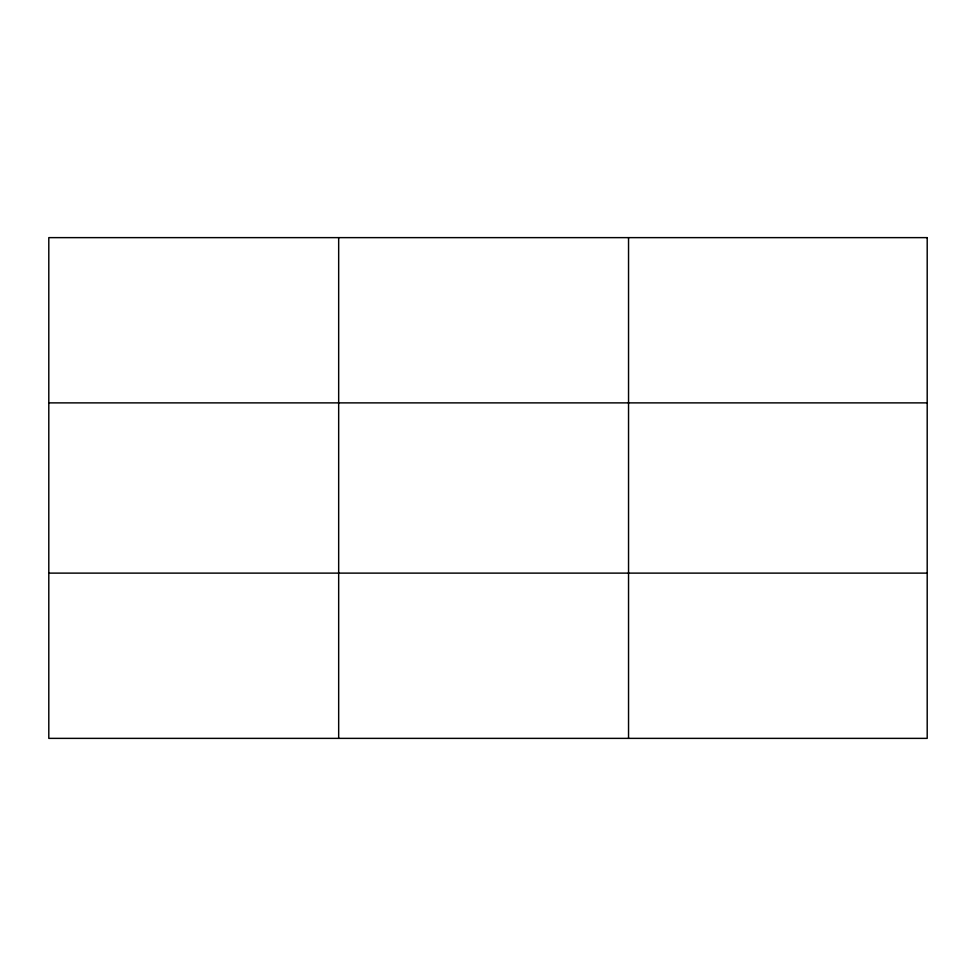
<?xml version="1.0" encoding="UTF-8"?>
<svg xmlns="http://www.w3.org/2000/svg" width="976" height="976" viewBox="0 0 976 976"><rect width="100%" height="100%" fill="white"/><g stroke="black" fill="none" stroke-linecap="round" stroke-linejoin="round"><path stroke-width="1.46" d="M338.672 738.368L338.672 237.632M628.544 738.368L628.544 237.632M48.8 402.881L927.2 402.881M48.8 573.119L927.2 573.119M927.2 237.632L927.2 738.368L48.8 738.368L48.8 237.632L927.2 237.632"/></g></svg>
